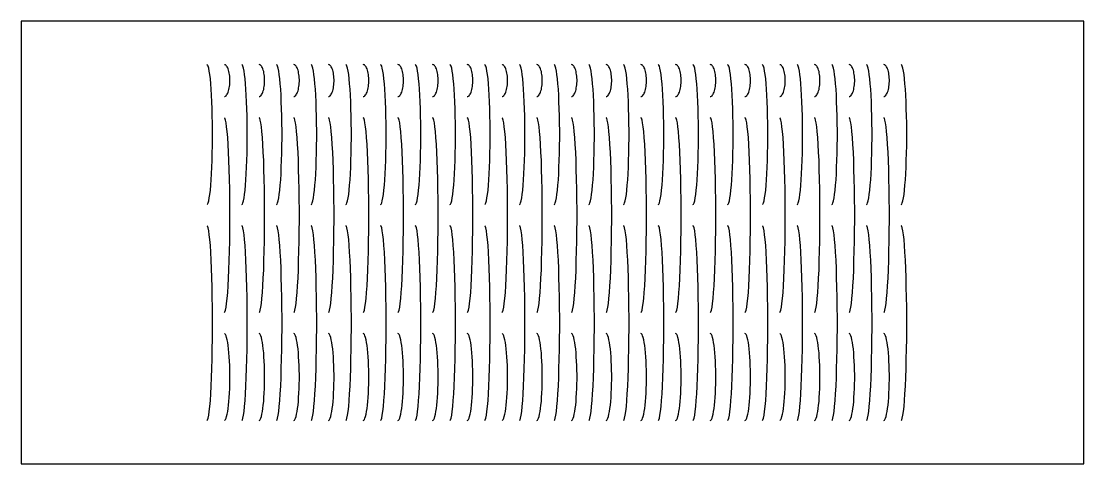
# Model space of a CAD drawing. Header units: millimetres. Extents: x 0 to 120, y 0 to 50.
import ezdxf

# ---------------------------------------------------------------- set-up
doc = ezdxf.new("R2010")
doc.units = ezdxf.units.MM
doc.layers.add('CUT', color=1, linetype='Continuous')

msp = doc.modelspace()

# ---------------------------------------------------------------- linework, layer by layer
at = {"layer": 'CUT'}
msp.add_lwpolyline([(120, 0), (120, 50), (0, 50), (0, 0), (120, 0)], close=True, dxfattribs=at)
for points in [[(20.98, 29.3), (21.05, 29.35), (21.11, 29.48), (21.18, 29.71), (21.24, 30.03), (21.3, 30.43), (21.36, 30.91), (21.41, 31.46), (21.46, 32.09), (21.5, 32.77), (21.53, 33.5), (21.56, 34.28), (21.58, 35.09), (21.6, 35.92), (21.61, 36.77), (21.61, 37.63), (21.6, 38.48), (21.58, 39.31), (21.56, 40.12), (21.53, 40.9), (21.5, 41.63), (21.46, 42.31), (21.41, 42.94), (21.36, 43.49), (21.3, 43.97), (21.24, 44.37), (21.18, 44.69), (21.11, 44.92), (21.05, 45.05), (20.98, 45.1)], [(22.94, 41.5), (23.01, 41.51), (23.07, 41.54), (23.14, 41.59), (23.2, 41.67), (23.26, 41.76), (23.32, 41.87), (23.37, 41.99), (23.42, 42.13), (23.46, 42.29), (23.49, 42.46), (23.52, 42.63), (23.54, 42.82), (23.56, 43.01), (23.57, 43.2), (23.57, 43.4), (23.56, 43.59), (23.54, 43.78), (23.52, 43.97), (23.49, 44.14), (23.46, 44.31), (23.42, 44.47), (23.37, 44.61), (23.32, 44.73), (23.26, 44.84), (23.2, 44.93), (23.14, 45.01), (23.07, 45.06), (23.01, 45.09), (22.94, 45.1)], [(24.9, 29.3), (24.97, 29.35), (25.03, 29.48), (25.1, 29.71), (25.16, 30.03), (25.22, 30.43), (25.28, 30.91), (25.33, 31.46), (25.38, 32.09), (25.42, 32.77), (25.45, 33.5), (25.48, 34.28), (25.5, 35.09), (25.52, 35.92), (25.53, 36.77), (25.53, 37.63), (25.52, 38.48), (25.5, 39.31), (25.48, 40.12), (25.45, 40.9), (25.42, 41.63), (25.38, 42.31), (25.33, 42.94), (25.28, 43.49), (25.22, 43.97), (25.16, 44.37), (25.1, 44.69), (25.03, 44.92), (24.97, 45.05), (24.9, 45.1)], [(26.86, 41.5), (26.93, 41.51), (26.99, 41.54), (27.06, 41.59), (27.12, 41.67), (27.18, 41.76), (27.24, 41.87), (27.29, 41.99), (27.34, 42.13), (27.38, 42.29), (27.41, 42.46), (27.44, 42.63), (27.46, 42.82), (27.48, 43.01), (27.49, 43.2), (27.49, 43.4), (27.48, 43.59), (27.46, 43.78), (27.44, 43.97), (27.41, 44.14), (27.38, 44.31), (27.34, 44.47), (27.29, 44.61), (27.24, 44.73), (27.18, 44.84), (27.12, 44.93), (27.06, 45.01), (26.99, 45.06), (26.93, 45.09), (26.86, 45.1)], [(28.82, 29.3), (28.89, 29.35), (28.95, 29.48), (29.02, 29.71), (29.08, 30.03), (29.14, 30.43), (29.2, 30.91), (29.25, 31.46), (29.3, 32.09), (29.34, 32.77), (29.37, 33.5), (29.4, 34.28), (29.42, 35.09), (29.44, 35.92), (29.45, 36.77), (29.45, 37.63), (29.44, 38.48), (29.42, 39.31), (29.4, 40.12), (29.37, 40.9), (29.34, 41.63), (29.3, 42.31), (29.25, 42.94), (29.2, 43.49), (29.14, 43.97), (29.08, 44.37), (29.02, 44.69), (28.95, 44.92), (28.89, 45.05), (28.82, 45.1)], [(30.78, 41.5), (30.85, 41.51), (30.91, 41.54), (30.98, 41.59), (31.04, 41.67), (31.1, 41.76), (31.16, 41.87), (31.21, 41.99), (31.26, 42.13), (31.3, 42.29), (31.33, 42.46), (31.36, 42.63), (31.38, 42.82), (31.4, 43.01), (31.41, 43.2), (31.41, 43.4), (31.4, 43.59), (31.38, 43.78), (31.36, 43.97), (31.33, 44.14), (31.3, 44.31), (31.26, 44.47), (31.21, 44.61), (31.16, 44.73), (31.1, 44.84), (31.04, 44.93), (30.98, 45.01), (30.91, 45.06), (30.85, 45.09), (30.78, 45.1)], [(32.74, 29.3), (32.81, 29.35), (32.87, 29.48), (32.94, 29.71), (33, 30.03), (33.06, 30.43), (33.12, 30.91), (33.17, 31.46), (33.22, 32.09), (33.26, 32.77), (33.29, 33.5), (33.32, 34.28), (33.34, 35.09), (33.36, 35.92), (33.37, 36.77), (33.37, 37.63), (33.36, 38.48), (33.34, 39.31), (33.32, 40.12), (33.29, 40.9), (33.26, 41.63), (33.22, 42.31), (33.17, 42.94), (33.12, 43.49), (33.06, 43.97), (33, 44.37), (32.94, 44.69), (32.87, 44.92), (32.81, 45.05), (32.74, 45.1)], [(34.7, 41.5), (34.77, 41.51), (34.83, 41.54), (34.9, 41.59), (34.96, 41.67), (35.02, 41.76), (35.08, 41.87), (35.13, 41.99), (35.18, 42.13), (35.22, 42.29), (35.25, 42.46), (35.28, 42.63), (35.3, 42.82), (35.32, 43.01), (35.33, 43.2), (35.33, 43.4), (35.32, 43.59), (35.3, 43.78), (35.28, 43.97), (35.25, 44.14), (35.22, 44.31), (35.18, 44.47), (35.13, 44.61), (35.08, 44.73), (35.02, 44.84), (34.96, 44.93), (34.9, 45.01), (34.83, 45.06), (34.77, 45.09), (34.7, 45.1)], [(36.66, 29.3), (36.73, 29.35), (36.79, 29.48), (36.86, 29.71), (36.92, 30.03), (36.98, 30.43), (37.04, 30.91), (37.09, 31.46), (37.14, 32.09), (37.18, 32.77), (37.21, 33.5), (37.24, 34.28), (37.26, 35.09), (37.28, 35.92), (37.29, 36.77), (37.29, 37.63), (37.28, 38.48), (37.26, 39.31), (37.24, 40.12), (37.21, 40.9), (37.18, 41.63), (37.14, 42.31), (37.09, 42.94), (37.04, 43.49), (36.98, 43.97), (36.92, 44.37), (36.86, 44.69), (36.79, 44.92), (36.73, 45.05), (36.66, 45.1)], [(38.62, 41.5), (38.69, 41.51), (38.75, 41.54), (38.82, 41.59), (38.88, 41.67), (38.94, 41.76), (39, 41.87), (39.05, 41.99), (39.1, 42.13), (39.14, 42.29), (39.17, 42.46), (39.2, 42.63), (39.22, 42.82), (39.24, 43.01), (39.25, 43.2), (39.25, 43.4), (39.24, 43.59), (39.22, 43.78), (39.2, 43.97), (39.17, 44.14), (39.14, 44.31), (39.1, 44.47), (39.05, 44.61), (39, 44.73), (38.94, 44.84), (38.88, 44.93), (38.82, 45.01), (38.75, 45.06), (38.69, 45.09), (38.62, 45.1)], [(40.58, 29.3), (40.65, 29.35), (40.71, 29.48), (40.78, 29.71), (40.84, 30.03), (40.9, 30.43), (40.96, 30.91), (41.01, 31.46), (41.06, 32.09), (41.1, 32.77), (41.13, 33.5), (41.16, 34.28), (41.18, 35.09), (41.2, 35.92), (41.21, 36.77), (41.21, 37.63), (41.2, 38.48), (41.18, 39.31), (41.16, 40.12), (41.13, 40.9), (41.1, 41.63), (41.06, 42.31), (41.01, 42.94), (40.96, 43.49), (40.9, 43.97), (40.84, 44.37), (40.78, 44.69), (40.71, 44.92), (40.65, 45.05), (40.58, 45.1)], [(42.54, 41.5), (42.61, 41.51), (42.67, 41.54), (42.74, 41.59), (42.8, 41.67), (42.86, 41.76), (42.92, 41.87), (42.97, 41.99), (43.02, 42.13), (43.06, 42.29), (43.09, 42.46), (43.12, 42.63), (43.14, 42.82), (43.16, 43.01), (43.17, 43.2), (43.17, 43.4), (43.16, 43.59), (43.14, 43.78), (43.12, 43.97), (43.09, 44.14), (43.06, 44.31), (43.02, 44.47), (42.97, 44.61), (42.92, 44.73), (42.86, 44.84), (42.8, 44.93), (42.74, 45.01), (42.67, 45.06), (42.61, 45.09), (42.54, 45.1)], [(44.5, 29.3), (44.57, 29.35), (44.63, 29.48), (44.7, 29.71), (44.76, 30.03), (44.82, 30.43), (44.88, 30.91), (44.93, 31.46), (44.98, 32.09), (45.02, 32.77), (45.05, 33.5), (45.08, 34.28), (45.1, 35.09), (45.12, 35.92), (45.13, 36.77), (45.13, 37.63), (45.12, 38.48), (45.1, 39.31), (45.08, 40.12), (45.05, 40.9), (45.02, 41.63), (44.98, 42.31), (44.93, 42.94), (44.88, 43.49), (44.82, 43.97), (44.76, 44.37), (44.7, 44.69), (44.63, 44.92), (44.57, 45.05), (44.5, 45.1)], [(46.46, 41.5), (46.53, 41.51), (46.59, 41.54), (46.66, 41.59), (46.72, 41.67), (46.78, 41.76), (46.84, 41.87), (46.89, 41.99), (46.94, 42.13), (46.98, 42.29), (47.01, 42.46), (47.04, 42.63), (47.06, 42.82), (47.08, 43.01), (47.09, 43.2), (47.09, 43.4), (47.08, 43.59), (47.06, 43.78), (47.04, 43.97), (47.01, 44.14), (46.98, 44.31), (46.94, 44.47), (46.89, 44.61), (46.84, 44.73), (46.78, 44.84), (46.72, 44.93), (46.66, 45.01), (46.59, 45.06), (46.53, 45.09), (46.46, 45.1)], [(48.42, 29.3), (48.49, 29.35), (48.55, 29.48), (48.62, 29.71), (48.68, 30.03), (48.74, 30.43), (48.8, 30.91), (48.85, 31.46), (48.9, 32.09), (48.94, 32.77), (48.97, 33.5), (49, 34.28), (49.02, 35.09), (49.04, 35.92), (49.05, 36.77), (49.05, 37.63), (49.04, 38.48), (49.02, 39.31), (49, 40.12), (48.97, 40.9), (48.94, 41.63), (48.9, 42.31), (48.85, 42.94), (48.8, 43.49), (48.74, 43.97), (48.68, 44.37), (48.62, 44.69), (48.55, 44.92), (48.49, 45.05), (48.42, 45.1)], [(50.38, 41.5), (50.45, 41.51), (50.51, 41.54), (50.58, 41.59), (50.64, 41.67), (50.7, 41.76), (50.76, 41.87), (50.81, 41.99), (50.86, 42.13), (50.9, 42.29), (50.93, 42.46), (50.96, 42.63), (50.98, 42.82), (51, 43.01), (51.01, 43.2), (51.01, 43.4), (51, 43.59), (50.98, 43.78), (50.96, 43.97), (50.93, 44.14), (50.9, 44.31), (50.86, 44.47), (50.81, 44.61), (50.76, 44.73), (50.7, 44.84), (50.64, 44.93), (50.58, 45.01), (50.51, 45.06), (50.45, 45.09), (50.38, 45.1)], [(52.34, 29.3), (52.41, 29.35), (52.47, 29.48), (52.54, 29.71), (52.6, 30.03), (52.66, 30.43), (52.72, 30.91), (52.77, 31.46), (52.82, 32.09), (52.86, 32.77), (52.89, 33.5), (52.92, 34.28), (52.94, 35.09), (52.96, 35.92), (52.97, 36.77), (52.97, 37.63), (52.96, 38.48), (52.94, 39.31), (52.92, 40.12), (52.89, 40.9), (52.86, 41.63), (52.82, 42.31), (52.77, 42.94), (52.72, 43.49), (52.66, 43.97), (52.6, 44.37), (52.54, 44.69), (52.47, 44.92), (52.41, 45.05), (52.34, 45.1)], [(54.3, 41.5), (54.37, 41.51), (54.43, 41.54), (54.5, 41.59), (54.56, 41.67), (54.62, 41.76), (54.68, 41.87), (54.73, 41.99), (54.78, 42.13), (54.82, 42.29), (54.85, 42.46), (54.88, 42.63), (54.9, 42.82), (54.92, 43.01), (54.93, 43.2), (54.93, 43.4), (54.92, 43.59), (54.9, 43.78), (54.88, 43.97), (54.85, 44.14), (54.82, 44.31), (54.78, 44.47), (54.73, 44.61), (54.68, 44.73), (54.62, 44.84), (54.56, 44.93), (54.5, 45.01), (54.43, 45.06), (54.37, 45.09), (54.3, 45.1)], [(56.26, 29.3), (56.33, 29.35), (56.39, 29.48), (56.46, 29.71), (56.52, 30.03), (56.58, 30.43), (56.64, 30.91), (56.69, 31.46), (56.74, 32.09), (56.78, 32.77), (56.81, 33.5), (56.84, 34.28), (56.86, 35.09), (56.88, 35.92), (56.89, 36.77), (56.89, 37.63), (56.88, 38.48), (56.86, 39.31), (56.84, 40.12), (56.81, 40.9), (56.78, 41.63), (56.74, 42.31), (56.69, 42.94), (56.64, 43.49), (56.58, 43.97), (56.52, 44.37), (56.46, 44.69), (56.39, 44.92), (56.33, 45.05), (56.26, 45.1)], [(58.22, 41.5), (58.29, 41.51), (58.35, 41.54), (58.42, 41.59), (58.48, 41.67), (58.54, 41.76), (58.6, 41.87), (58.65, 41.99), (58.7, 42.13), (58.74, 42.29), (58.77, 42.46), (58.8, 42.63), (58.82, 42.82), (58.84, 43.01), (58.85, 43.2), (58.85, 43.4), (58.84, 43.59), (58.82, 43.78), (58.8, 43.97), (58.77, 44.14), (58.74, 44.31), (58.7, 44.47), (58.65, 44.61), (58.6, 44.73), (58.54, 44.84), (58.48, 44.93), (58.42, 45.01), (58.35, 45.06), (58.29, 45.09), (58.22, 45.1)], [(60.18, 29.3), (60.25, 29.35), (60.31, 29.48), (60.38, 29.71), (60.44, 30.03), (60.5, 30.43), (60.56, 30.91), (60.61, 31.46), (60.66, 32.09), (60.7, 32.77), (60.73, 33.5), (60.76, 34.28), (60.78, 35.09), (60.8, 35.92), (60.81, 36.77), (60.81, 37.63), (60.8, 38.48), (60.78, 39.31), (60.76, 40.12), (60.73, 40.9), (60.7, 41.63), (60.66, 42.31), (60.61, 42.94), (60.56, 43.49), (60.5, 43.97), (60.44, 44.37), (60.38, 44.69), (60.31, 44.92), (60.25, 45.05), (60.18, 45.1)], [(62.14, 41.5), (62.21, 41.51), (62.27, 41.54), (62.34, 41.59), (62.4, 41.67), (62.46, 41.76), (62.52, 41.87), (62.57, 41.99), (62.62, 42.13), (62.66, 42.29), (62.69, 42.46), (62.72, 42.63), (62.74, 42.82), (62.76, 43.01), (62.77, 43.2), (62.77, 43.4), (62.76, 43.59), (62.74, 43.78), (62.72, 43.97), (62.69, 44.14), (62.66, 44.31), (62.62, 44.47), (62.57, 44.61), (62.52, 44.73), (62.46, 44.84), (62.4, 44.93), (62.34, 45.01), (62.27, 45.06), (62.21, 45.09), (62.14, 45.1)], [(64.1, 29.3), (64.17, 29.35), (64.23, 29.48), (64.3, 29.71), (64.36, 30.03), (64.42, 30.43), (64.48, 30.91), (64.53, 31.46), (64.58, 32.09), (64.62, 32.77), (64.65, 33.5), (64.68, 34.28), (64.7, 35.09), (64.72, 35.92), (64.73, 36.77), (64.73, 37.63), (64.72, 38.48), (64.7, 39.31), (64.68, 40.12), (64.65, 40.9), (64.62, 41.63), (64.58, 42.31), (64.53, 42.94), (64.48, 43.49), (64.42, 43.97), (64.36, 44.37), (64.3, 44.69), (64.23, 44.92), (64.17, 45.05), (64.1, 45.1)], [(66.06, 41.5), (66.13, 41.51), (66.19, 41.54), (66.26, 41.59), (66.32, 41.67), (66.38, 41.76), (66.44, 41.87), (66.49, 41.99), (66.54, 42.13), (66.58, 42.29), (66.61, 42.46), (66.64, 42.63), (66.66, 42.82), (66.68, 43.01), (66.69, 43.2), (66.69, 43.4), (66.68, 43.59), (66.66, 43.78), (66.64, 43.97), (66.61, 44.14), (66.58, 44.31), (66.54, 44.47), (66.49, 44.61), (66.44, 44.73), (66.38, 44.84), (66.32, 44.93), (66.26, 45.01), (66.19, 45.06), (66.13, 45.09), (66.06, 45.1)], [(68.02, 29.3), (68.09, 29.35), (68.15, 29.48), (68.22, 29.71), (68.28, 30.03), (68.34, 30.43), (68.4, 30.91), (68.45, 31.46), (68.5, 32.09), (68.54, 32.77), (68.57, 33.5), (68.6, 34.28), (68.62, 35.09), (68.64, 35.92), (68.65, 36.77), (68.65, 37.63), (68.64, 38.48), (68.62, 39.31), (68.6, 40.12), (68.57, 40.9), (68.54, 41.63), (68.5, 42.31), (68.45, 42.94), (68.4, 43.49), (68.34, 43.97), (68.28, 44.37), (68.22, 44.69), (68.15, 44.92), (68.09, 45.05), (68.02, 45.1)], [(69.98, 41.5), (70.05, 41.51), (70.11, 41.54), (70.18, 41.59), (70.24, 41.67), (70.3, 41.76), (70.36, 41.87), (70.41, 41.99), (70.46, 42.13), (70.5, 42.29), (70.53, 42.46), (70.56, 42.63), (70.58, 42.82), (70.6, 43.01), (70.61, 43.2), (70.61, 43.4), (70.6, 43.59), (70.58, 43.78), (70.56, 43.97), (70.53, 44.14), (70.5, 44.31), (70.46, 44.47), (70.41, 44.61), (70.36, 44.73), (70.3, 44.84), (70.24, 44.93), (70.18, 45.01), (70.11, 45.06), (70.05, 45.09), (69.98, 45.1)], [(71.94, 29.3), (72.01, 29.35), (72.07, 29.48), (72.14, 29.71), (72.2, 30.03), (72.26, 30.43), (72.32, 30.91), (72.37, 31.46), (72.42, 32.09), (72.46, 32.77), (72.49, 33.5), (72.52, 34.28), (72.54, 35.09), (72.56, 35.92), (72.57, 36.77), (72.57, 37.63), (72.56, 38.48), (72.54, 39.31), (72.52, 40.12), (72.49, 40.9), (72.46, 41.63), (72.42, 42.31), (72.37, 42.94), (72.32, 43.49), (72.26, 43.97), (72.2, 44.37), (72.14, 44.69), (72.07, 44.92), (72.01, 45.05), (71.94, 45.1)], [(73.9, 41.5), (73.97, 41.51), (74.03, 41.54), (74.1, 41.59), (74.16, 41.67), (74.22, 41.76), (74.28, 41.87), (74.33, 41.99), (74.38, 42.13), (74.42, 42.29), (74.45, 42.46), (74.48, 42.63), (74.5, 42.82), (74.52, 43.01), (74.53, 43.2), (74.53, 43.4), (74.52, 43.59), (74.5, 43.78), (74.48, 43.97), (74.45, 44.14), (74.42, 44.31), (74.38, 44.47), (74.33, 44.61), (74.28, 44.73), (74.22, 44.84), (74.16, 44.93), (74.1, 45.01), (74.03, 45.06), (73.97, 45.09), (73.9, 45.1)], [(75.86, 29.3), (75.93, 29.35), (75.99, 29.48), (76.06, 29.71), (76.12, 30.03), (76.18, 30.43), (76.24, 30.91), (76.29, 31.46), (76.34, 32.09), (76.38, 32.77), (76.41, 33.5), (76.44, 34.28), (76.46, 35.09), (76.48, 35.92), (76.49, 36.77), (76.49, 37.63), (76.48, 38.48), (76.46, 39.31), (76.44, 40.12), (76.41, 40.9), (76.38, 41.63), (76.34, 42.31), (76.29, 42.94), (76.24, 43.49), (76.18, 43.97), (76.12, 44.37), (76.06, 44.69), (75.99, 44.92), (75.93, 45.05), (75.86, 45.1)], [(77.82, 41.5), (77.89, 41.51), (77.95, 41.54), (78.02, 41.59), (78.08, 41.67), (78.14, 41.76), (78.2, 41.87), (78.25, 41.99), (78.3, 42.13), (78.34, 42.29), (78.37, 42.46), (78.4, 42.63), (78.42, 42.82), (78.44, 43.01), (78.45, 43.2), (78.45, 43.4), (78.44, 43.59), (78.42, 43.78), (78.4, 43.97), (78.37, 44.14), (78.34, 44.31), (78.3, 44.47), (78.25, 44.61), (78.2, 44.73), (78.14, 44.84), (78.08, 44.93), (78.02, 45.01), (77.95, 45.06), (77.89, 45.09), (77.82, 45.1)], [(79.78, 29.3), (79.85, 29.35), (79.91, 29.48), (79.98, 29.71), (80.04, 30.03), (80.1, 30.43), (80.16, 30.91), (80.21, 31.46), (80.26, 32.09), (80.3, 32.77), (80.33, 33.5), (80.36, 34.28), (80.38, 35.09), (80.4, 35.92), (80.41, 36.77), (80.41, 37.63), (80.4, 38.48), (80.38, 39.31), (80.36, 40.12), (80.33, 40.9), (80.3, 41.63), (80.26, 42.31), (80.21, 42.94), (80.16, 43.49), (80.1, 43.97), (80.04, 44.37), (79.98, 44.69), (79.91, 44.92), (79.85, 45.05), (79.78, 45.1)], [(81.74, 41.5), (81.81, 41.51), (81.87, 41.54), (81.94, 41.59), (82, 41.67), (82.06, 41.76), (82.12, 41.87), (82.17, 41.99), (82.22, 42.13), (82.26, 42.29), (82.29, 42.46), (82.32, 42.63), (82.34, 42.82), (82.36, 43.01), (82.37, 43.2), (82.37, 43.4), (82.36, 43.59), (82.34, 43.78), (82.32, 43.97), (82.29, 44.14), (82.26, 44.31), (82.22, 44.47), (82.17, 44.61), (82.12, 44.73), (82.06, 44.84), (82, 44.93), (81.94, 45.01), (81.87, 45.06), (81.81, 45.09), (81.74, 45.1)], [(83.7, 29.3), (83.77, 29.35), (83.83, 29.48), (83.9, 29.71), (83.96, 30.03), (84.02, 30.43), (84.08, 30.91), (84.13, 31.46), (84.18, 32.09), (84.22, 32.77), (84.25, 33.5), (84.28, 34.28), (84.3, 35.09), (84.32, 35.92), (84.33, 36.77), (84.33, 37.63), (84.32, 38.48), (84.3, 39.31), (84.28, 40.12), (84.25, 40.9), (84.22, 41.63), (84.18, 42.31), (84.13, 42.94), (84.08, 43.49), (84.02, 43.97), (83.96, 44.37), (83.9, 44.69), (83.83, 44.92), (83.77, 45.05), (83.7, 45.1)], [(85.66, 41.5), (85.73, 41.51), (85.79, 41.54), (85.86, 41.59), (85.92, 41.67), (85.98, 41.76), (86.04, 41.87), (86.09, 41.99), (86.14, 42.13), (86.18, 42.29), (86.21, 42.46), (86.24, 42.63), (86.26, 42.82), (86.28, 43.01), (86.29, 43.2), (86.29, 43.4), (86.28, 43.59), (86.26, 43.78), (86.24, 43.97), (86.21, 44.14), (86.18, 44.31), (86.14, 44.47), (86.09, 44.61), (86.04, 44.73), (85.98, 44.84), (85.92, 44.93), (85.86, 45.01), (85.79, 45.06), (85.73, 45.09), (85.66, 45.1)], [(87.62, 29.3), (87.69, 29.35), (87.75, 29.48), (87.82, 29.71), (87.88, 30.03), (87.94, 30.43), (88, 30.91), (88.05, 31.46), (88.1, 32.09), (88.14, 32.77), (88.17, 33.5), (88.2, 34.28), (88.22, 35.09), (88.24, 35.92), (88.25, 36.77), (88.25, 37.63), (88.24, 38.48), (88.22, 39.31), (88.2, 40.12), (88.17, 40.9), (88.14, 41.63), (88.1, 42.31), (88.05, 42.94), (88, 43.49), (87.94, 43.97), (87.88, 44.37), (87.82, 44.69), (87.75, 44.92), (87.69, 45.05), (87.62, 45.1)], [(89.58, 41.5), (89.65, 41.51), (89.71, 41.54), (89.78, 41.59), (89.84, 41.67), (89.9, 41.76), (89.96, 41.87), (90.01, 41.99), (90.06, 42.13), (90.1, 42.29), (90.13, 42.46), (90.16, 42.63), (90.18, 42.82), (90.2, 43.01), (90.21, 43.2), (90.21, 43.4), (90.2, 43.59), (90.18, 43.78), (90.16, 43.97), (90.13, 44.14), (90.1, 44.31), (90.06, 44.47), (90.01, 44.61), (89.96, 44.73), (89.9, 44.84), (89.84, 44.93), (89.78, 45.01), (89.71, 45.06), (89.65, 45.09), (89.58, 45.1)], [(91.54, 29.3), (91.61, 29.35), (91.67, 29.48), (91.74, 29.71), (91.8, 30.03), (91.86, 30.43), (91.92, 30.91), (91.97, 31.46), (92.02, 32.09), (92.06, 32.77), (92.09, 33.5), (92.12, 34.28), (92.14, 35.09), (92.16, 35.92), (92.17, 36.77), (92.17, 37.63), (92.16, 38.48), (92.14, 39.31), (92.12, 40.12), (92.09, 40.9), (92.06, 41.63), (92.02, 42.31), (91.97, 42.94), (91.92, 43.49), (91.86, 43.97), (91.8, 44.37), (91.74, 44.69), (91.67, 44.92), (91.61, 45.05), (91.54, 45.1)], [(93.5, 41.5), (93.57, 41.51), (93.63, 41.54), (93.7, 41.59), (93.76, 41.67), (93.82, 41.76), (93.88, 41.87), (93.93, 41.99), (93.98, 42.13), (94.02, 42.29), (94.05, 42.46), (94.08, 42.63), (94.1, 42.82), (94.12, 43.01), (94.13, 43.2), (94.13, 43.4), (94.12, 43.59), (94.1, 43.78), (94.08, 43.97), (94.05, 44.14), (94.02, 44.31), (93.98, 44.47), (93.93, 44.61), (93.88, 44.73), (93.82, 44.84), (93.76, 44.93), (93.7, 45.01), (93.63, 45.06), (93.57, 45.09), (93.5, 45.1)], [(95.46, 29.3), (95.53, 29.35), (95.59, 29.48), (95.66, 29.71), (95.72, 30.03), (95.78, 30.43), (95.84, 30.91), (95.89, 31.46), (95.94, 32.09), (95.98, 32.77), (96.01, 33.5), (96.04, 34.28), (96.06, 35.09), (96.08, 35.92), (96.09, 36.77), (96.09, 37.63), (96.08, 38.48), (96.06, 39.31), (96.04, 40.12), (96.01, 40.9), (95.98, 41.63), (95.94, 42.31), (95.89, 42.94), (95.84, 43.49), (95.78, 43.97), (95.72, 44.37), (95.66, 44.69), (95.59, 44.92), (95.53, 45.05), (95.46, 45.1)], [(97.42, 41.5), (97.49, 41.51), (97.55, 41.54), (97.62, 41.59), (97.68, 41.67), (97.74, 41.76), (97.8, 41.87), (97.85, 41.99), (97.9, 42.13), (97.94, 42.29), (97.97, 42.46), (98, 42.63), (98.02, 42.82), (98.04, 43.01), (98.05, 43.2), (98.05, 43.4), (98.04, 43.59), (98.02, 43.78), (98, 43.97), (97.97, 44.14), (97.94, 44.31), (97.9, 44.47), (97.85, 44.61), (97.8, 44.73), (97.74, 44.84), (97.68, 44.93), (97.62, 45.01), (97.55, 45.06), (97.49, 45.09), (97.42, 45.1)], [(99.38, 29.3), (99.45, 29.35), (99.51, 29.48), (99.58, 29.71), (99.64, 30.03), (99.7, 30.43), (99.76, 30.91), (99.81, 31.46), (99.86, 32.09), (99.9, 32.77), (99.93, 33.5), (99.96, 34.28), (99.98, 35.09), (100, 35.92), (100.01, 36.77), (100.01, 37.63), (100, 38.48), (99.98, 39.31), (99.96, 40.12), (99.93, 40.9), (99.9, 41.63), (99.86, 42.31), (99.81, 42.94), (99.76, 43.49), (99.7, 43.97), (99.64, 44.37), (99.58, 44.69), (99.51, 44.92), (99.45, 45.05), (99.38, 45.1)], [(22.94, 17.1), (23.01, 17.16), (23.07, 17.36), (23.14, 17.68), (23.2, 18.12), (23.26, 18.67), (23.32, 19.34), (23.37, 20.11), (23.42, 20.98), (23.46, 21.93), (23.49, 22.95), (23.52, 24.03), (23.54, 25.16), (23.56, 26.32), (23.57, 27.5), (23.57, 28.7), (23.56, 29.88), (23.54, 31.04), (23.52, 32.17), (23.49, 33.25), (23.46, 34.27), (23.42, 35.22), (23.37, 36.09), (23.32, 36.86), (23.26, 37.53), (23.2, 38.08), (23.14, 38.52), (23.07, 38.84), (23.01, 39.04), (22.94, 39.1)], [(26.86, 17.1), (26.93, 17.16), (26.99, 17.36), (27.06, 17.68), (27.12, 18.12), (27.18, 18.67), (27.24, 19.34), (27.29, 20.11), (27.34, 20.98), (27.38, 21.93), (27.41, 22.95), (27.44, 24.03), (27.46, 25.16), (27.48, 26.32), (27.49, 27.5), (27.49, 28.7), (27.48, 29.88), (27.46, 31.04), (27.44, 32.17), (27.41, 33.25), (27.38, 34.27), (27.34, 35.22), (27.29, 36.09), (27.24, 36.86), (27.18, 37.53), (27.12, 38.08), (27.06, 38.52), (26.99, 38.84), (26.93, 39.04), (26.86, 39.1)], [(30.78, 17.1), (30.85, 17.16), (30.91, 17.36), (30.98, 17.68), (31.04, 18.12), (31.1, 18.67), (31.16, 19.34), (31.21, 20.11), (31.26, 20.98), (31.3, 21.93), (31.33, 22.95), (31.36, 24.03), (31.38, 25.16), (31.4, 26.32), (31.41, 27.5), (31.41, 28.7), (31.4, 29.88), (31.38, 31.04), (31.36, 32.17), (31.33, 33.25), (31.3, 34.27), (31.26, 35.22), (31.21, 36.09), (31.16, 36.86), (31.1, 37.53), (31.04, 38.08), (30.98, 38.52), (30.91, 38.84), (30.85, 39.04), (30.78, 39.1)], [(34.7, 17.1), (34.77, 17.16), (34.83, 17.36), (34.9, 17.68), (34.96, 18.12), (35.02, 18.67), (35.08, 19.34), (35.13, 20.11), (35.18, 20.98), (35.22, 21.93), (35.25, 22.95), (35.28, 24.03), (35.3, 25.16), (35.32, 26.32), (35.33, 27.5), (35.33, 28.7), (35.32, 29.88), (35.3, 31.04), (35.28, 32.17), (35.25, 33.25), (35.22, 34.27), (35.18, 35.22), (35.13, 36.09), (35.08, 36.86), (35.02, 37.53), (34.96, 38.08), (34.9, 38.52), (34.83, 38.84), (34.77, 39.04), (34.7, 39.1)], [(38.62, 17.1), (38.69, 17.16), (38.75, 17.36), (38.82, 17.68), (38.88, 18.12), (38.94, 18.67), (39, 19.34), (39.05, 20.11), (39.1, 20.98), (39.14, 21.93), (39.17, 22.95), (39.2, 24.03), (39.22, 25.16), (39.24, 26.32), (39.25, 27.5), (39.25, 28.7), (39.24, 29.88), (39.22, 31.04), (39.2, 32.17), (39.17, 33.25), (39.14, 34.27), (39.1, 35.22), (39.05, 36.09), (39, 36.86), (38.94, 37.53), (38.88, 38.08), (38.82, 38.52), (38.75, 38.84), (38.69, 39.04), (38.62, 39.1)], [(42.54, 17.1), (42.61, 17.16), (42.67, 17.36), (42.74, 17.68), (42.8, 18.12), (42.86, 18.67), (42.92, 19.34), (42.97, 20.11), (43.02, 20.98), (43.06, 21.93), (43.09, 22.95), (43.12, 24.03), (43.14, 25.16), (43.16, 26.32), (43.17, 27.5), (43.17, 28.7), (43.16, 29.88), (43.14, 31.04), (43.12, 32.17), (43.09, 33.25), (43.06, 34.27), (43.02, 35.22), (42.97, 36.09), (42.92, 36.86), (42.86, 37.53), (42.8, 38.08), (42.74, 38.52), (42.67, 38.84), (42.61, 39.04), (42.54, 39.1)], [(46.46, 17.1), (46.53, 17.16), (46.59, 17.36), (46.66, 17.68), (46.72, 18.12), (46.78, 18.67), (46.84, 19.34), (46.89, 20.11), (46.94, 20.98), (46.98, 21.93), (47.01, 22.95), (47.04, 24.03), (47.06, 25.16), (47.08, 26.32), (47.09, 27.5), (47.09, 28.7), (47.08, 29.88), (47.06, 31.04), (47.04, 32.17), (47.01, 33.25), (46.98, 34.27), (46.94, 35.22), (46.89, 36.09), (46.84, 36.86), (46.78, 37.53), (46.72, 38.08), (46.66, 38.52), (46.59, 38.84), (46.53, 39.04), (46.46, 39.1)], [(50.38, 17.1), (50.45, 17.16), (50.51, 17.36), (50.58, 17.68), (50.64, 18.12), (50.7, 18.67), (50.76, 19.34), (50.81, 20.11), (50.86, 20.98), (50.9, 21.93), (50.93, 22.95), (50.96, 24.03), (50.98, 25.16), (51, 26.32), (51.01, 27.5), (51.01, 28.7), (51, 29.88), (50.98, 31.04), (50.96, 32.17), (50.93, 33.25), (50.9, 34.27), (50.86, 35.22), (50.81, 36.09), (50.76, 36.86), (50.7, 37.53), (50.64, 38.08), (50.58, 38.52), (50.51, 38.84), (50.45, 39.04), (50.38, 39.1)], [(54.3, 17.1), (54.37, 17.16), (54.43, 17.36), (54.5, 17.68), (54.56, 18.12), (54.62, 18.67), (54.68, 19.34), (54.73, 20.11), (54.78, 20.98), (54.82, 21.93), (54.85, 22.95), (54.88, 24.03), (54.9, 25.16), (54.92, 26.32), (54.93, 27.5), (54.93, 28.7), (54.92, 29.88), (54.9, 31.04), (54.88, 32.17), (54.85, 33.25), (54.82, 34.27), (54.78, 35.22), (54.73, 36.09), (54.68, 36.86), (54.62, 37.53), (54.56, 38.08), (54.5, 38.52), (54.43, 38.84), (54.37, 39.04), (54.3, 39.1)], [(58.22, 17.1), (58.29, 17.16), (58.35, 17.36), (58.42, 17.68), (58.48, 18.12), (58.54, 18.67), (58.6, 19.34), (58.65, 20.11), (58.7, 20.98), (58.74, 21.93), (58.77, 22.95), (58.8, 24.03), (58.82, 25.16), (58.84, 26.32), (58.85, 27.5), (58.85, 28.7), (58.84, 29.88), (58.82, 31.04), (58.8, 32.17), (58.77, 33.25), (58.74, 34.27), (58.7, 35.22), (58.65, 36.09), (58.6, 36.86), (58.54, 37.53), (58.48, 38.08), (58.42, 38.52), (58.35, 38.84), (58.29, 39.04), (58.22, 39.1)], [(62.14, 17.1), (62.21, 17.16), (62.27, 17.36), (62.34, 17.68), (62.4, 18.12), (62.46, 18.67), (62.52, 19.34), (62.57, 20.11), (62.62, 20.98), (62.66, 21.93), (62.69, 22.95), (62.72, 24.03), (62.74, 25.16), (62.76, 26.32), (62.77, 27.5), (62.77, 28.7), (62.76, 29.88), (62.74, 31.04), (62.72, 32.17), (62.69, 33.25), (62.66, 34.27), (62.62, 35.22), (62.57, 36.09), (62.52, 36.86), (62.46, 37.53), (62.4, 38.08), (62.34, 38.52), (62.27, 38.84), (62.21, 39.04), (62.14, 39.1)], [(66.06, 17.1), (66.13, 17.16), (66.19, 17.36), (66.26, 17.68), (66.32, 18.12), (66.38, 18.67), (66.44, 19.34), (66.49, 20.11), (66.54, 20.98), (66.58, 21.93), (66.61, 22.95), (66.64, 24.03), (66.66, 25.16), (66.68, 26.32), (66.69, 27.5), (66.69, 28.7), (66.68, 29.88), (66.66, 31.04), (66.64, 32.17), (66.61, 33.25), (66.58, 34.27), (66.54, 35.22), (66.49, 36.09), (66.44, 36.86), (66.38, 37.53), (66.32, 38.08), (66.26, 38.52), (66.19, 38.84), (66.13, 39.04), (66.06, 39.1)], [(69.98, 17.1), (70.05, 17.16), (70.11, 17.36), (70.18, 17.68), (70.24, 18.12), (70.3, 18.67), (70.36, 19.34), (70.41, 20.11), (70.46, 20.98), (70.5, 21.93), (70.53, 22.95), (70.56, 24.03), (70.58, 25.16), (70.6, 26.32), (70.61, 27.5), (70.61, 28.7), (70.6, 29.88), (70.58, 31.04), (70.56, 32.17), (70.53, 33.25), (70.5, 34.27), (70.46, 35.22), (70.41, 36.09), (70.36, 36.86), (70.3, 37.53), (70.24, 38.08), (70.18, 38.52), (70.11, 38.84), (70.05, 39.04), (69.98, 39.1)], [(73.9, 17.1), (73.97, 17.16), (74.03, 17.36), (74.1, 17.68), (74.16, 18.12), (74.22, 18.67), (74.28, 19.34), (74.33, 20.11), (74.38, 20.98), (74.42, 21.93), (74.45, 22.95), (74.48, 24.03), (74.5, 25.16), (74.52, 26.32), (74.53, 27.5), (74.53, 28.7), (74.52, 29.88), (74.5, 31.04), (74.48, 32.17), (74.45, 33.25), (74.42, 34.27), (74.38, 35.22), (74.33, 36.09), (74.28, 36.86), (74.22, 37.53), (74.16, 38.08), (74.1, 38.52), (74.03, 38.84), (73.97, 39.04), (73.9, 39.1)], [(77.82, 17.1), (77.89, 17.16), (77.95, 17.36), (78.02, 17.68), (78.08, 18.12), (78.14, 18.67), (78.2, 19.34), (78.25, 20.11), (78.3, 20.98), (78.34, 21.93), (78.37, 22.95), (78.4, 24.03), (78.42, 25.16), (78.44, 26.32), (78.45, 27.5), (78.45, 28.7), (78.44, 29.88), (78.42, 31.04), (78.4, 32.17), (78.37, 33.25), (78.34, 34.27), (78.3, 35.22), (78.25, 36.09), (78.2, 36.86), (78.14, 37.53), (78.08, 38.08), (78.02, 38.52), (77.95, 38.84), (77.89, 39.04), (77.82, 39.1)], [(81.74, 17.1), (81.81, 17.16), (81.87, 17.36), (81.94, 17.68), (82, 18.12), (82.06, 18.67), (82.12, 19.34), (82.17, 20.11), (82.22, 20.98), (82.26, 21.93), (82.29, 22.95), (82.32, 24.03), (82.34, 25.16), (82.36, 26.32), (82.37, 27.5), (82.37, 28.7), (82.36, 29.88), (82.34, 31.04), (82.32, 32.17), (82.29, 33.25), (82.26, 34.27), (82.22, 35.22), (82.17, 36.09), (82.12, 36.86), (82.06, 37.53), (82, 38.08), (81.94, 38.52), (81.87, 38.84), (81.81, 39.04), (81.74, 39.1)], [(85.66, 17.1), (85.73, 17.16), (85.79, 17.36), (85.86, 17.68), (85.92, 18.12), (85.98, 18.67), (86.04, 19.34), (86.09, 20.11), (86.14, 20.98), (86.18, 21.93), (86.21, 22.95), (86.24, 24.03), (86.26, 25.16), (86.28, 26.32), (86.29, 27.5), (86.29, 28.7), (86.28, 29.88), (86.26, 31.04), (86.24, 32.17), (86.21, 33.25), (86.18, 34.27), (86.14, 35.22), (86.09, 36.09), (86.04, 36.86), (85.98, 37.53), (85.92, 38.08), (85.86, 38.52), (85.79, 38.84), (85.73, 39.04), (85.66, 39.1)], [(89.58, 17.1), (89.65, 17.16), (89.71, 17.36), (89.78, 17.68), (89.84, 18.12), (89.9, 18.67), (89.96, 19.34), (90.01, 20.11), (90.06, 20.98), (90.1, 21.93), (90.13, 22.95), (90.16, 24.03), (90.18, 25.16), (90.2, 26.32), (90.21, 27.5), (90.21, 28.7), (90.2, 29.88), (90.18, 31.04), (90.16, 32.17), (90.13, 33.25), (90.1, 34.27), (90.06, 35.22), (90.01, 36.09), (89.96, 36.86), (89.9, 37.53), (89.84, 38.08), (89.78, 38.52), (89.71, 38.84), (89.65, 39.04), (89.58, 39.1)], [(93.5, 17.1), (93.57, 17.16), (93.63, 17.36), (93.7, 17.68), (93.76, 18.12), (93.82, 18.67), (93.88, 19.34), (93.93, 20.11), (93.98, 20.98), (94.02, 21.93), (94.05, 22.95), (94.08, 24.03), (94.1, 25.16), (94.12, 26.32), (94.13, 27.5), (94.13, 28.7), (94.12, 29.88), (94.1, 31.04), (94.08, 32.17), (94.05, 33.25), (94.02, 34.27), (93.98, 35.22), (93.93, 36.09), (93.88, 36.86), (93.82, 37.53), (93.76, 38.08), (93.7, 38.52), (93.63, 38.84), (93.57, 39.04), (93.5, 39.1)], [(97.42, 17.1), (97.49, 17.16), (97.55, 17.36), (97.62, 17.68), (97.68, 18.12), (97.74, 18.67), (97.8, 19.34), (97.85, 20.11), (97.9, 20.98), (97.94, 21.93), (97.97, 22.95), (98, 24.03), (98.02, 25.16), (98.04, 26.32), (98.05, 27.5), (98.05, 28.7), (98.04, 29.88), (98.02, 31.04), (98, 32.17), (97.97, 33.25), (97.94, 34.27), (97.9, 35.22), (97.85, 36.09), (97.8, 36.86), (97.74, 37.53), (97.68, 38.08), (97.62, 38.52), (97.55, 38.84), (97.49, 39.04), (97.42, 39.1)], [(20.98, 4.9), (21.05, 4.96), (21.11, 5.16), (21.18, 5.48), (21.24, 5.92), (21.3, 6.47), (21.36, 7.14), (21.41, 7.91), (21.46, 8.78), (21.5, 9.73), (21.53, 10.75), (21.56, 11.83), (21.58, 12.96), (21.6, 14.12), (21.61, 15.3), (21.61, 16.5), (21.6, 17.68), (21.58, 18.84), (21.56, 19.97), (21.53, 21.05), (21.5, 22.07), (21.46, 23.02), (21.41, 23.89), (21.36, 24.66), (21.3, 25.33), (21.24, 25.88), (21.18, 26.32), (21.11, 26.64), (21.05, 26.84), (20.98, 26.9)], [(24.9, 4.9), (24.97, 4.96), (25.03, 5.16), (25.1, 5.48), (25.16, 5.92), (25.22, 6.47), (25.28, 7.14), (25.33, 7.91), (25.38, 8.78), (25.42, 9.73), (25.45, 10.75), (25.48, 11.83), (25.5, 12.96), (25.52, 14.12), (25.53, 15.3), (25.53, 16.5), (25.52, 17.68), (25.5, 18.84), (25.48, 19.97), (25.45, 21.05), (25.42, 22.07), (25.38, 23.02), (25.33, 23.89), (25.28, 24.66), (25.22, 25.33), (25.16, 25.88), (25.1, 26.32), (25.03, 26.64), (24.97, 26.84), (24.9, 26.9)], [(28.82, 4.9), (28.89, 4.96), (28.95, 5.16), (29.02, 5.48), (29.08, 5.92), (29.14, 6.47), (29.2, 7.14), (29.25, 7.91), (29.3, 8.78), (29.34, 9.73), (29.37, 10.75), (29.4, 11.83), (29.42, 12.96), (29.44, 14.12), (29.45, 15.3), (29.45, 16.5), (29.44, 17.68), (29.42, 18.84), (29.4, 19.97), (29.37, 21.05), (29.34, 22.07), (29.3, 23.02), (29.25, 23.89), (29.2, 24.66), (29.14, 25.33), (29.08, 25.88), (29.02, 26.32), (28.95, 26.64), (28.89, 26.84), (28.82, 26.9)], [(32.74, 4.9), (32.81, 4.96), (32.87, 5.16), (32.94, 5.48), (33, 5.92), (33.06, 6.47), (33.12, 7.14), (33.17, 7.91), (33.22, 8.78), (33.26, 9.73), (33.29, 10.75), (33.32, 11.83), (33.34, 12.96), (33.36, 14.12), (33.37, 15.3), (33.37, 16.5), (33.36, 17.68), (33.34, 18.84), (33.32, 19.97), (33.29, 21.05), (33.26, 22.07), (33.22, 23.02), (33.17, 23.89), (33.12, 24.66), (33.06, 25.33), (33, 25.88), (32.94, 26.32), (32.87, 26.64), (32.81, 26.84), (32.74, 26.9)], [(36.66, 4.9), (36.73, 4.96), (36.79, 5.16), (36.86, 5.48), (36.92, 5.92), (36.98, 6.47), (37.04, 7.14), (37.09, 7.91), (37.14, 8.78), (37.18, 9.73), (37.21, 10.75), (37.24, 11.83), (37.26, 12.96), (37.28, 14.12), (37.29, 15.3), (37.29, 16.5), (37.28, 17.68), (37.26, 18.84), (37.24, 19.97), (37.21, 21.05), (37.18, 22.07), (37.14, 23.02), (37.09, 23.89), (37.04, 24.66), (36.98, 25.33), (36.92, 25.88), (36.86, 26.32), (36.79, 26.64), (36.73, 26.84), (36.66, 26.9)], [(40.58, 4.9), (40.65, 4.96), (40.71, 5.16), (40.78, 5.48), (40.84, 5.92), (40.9, 6.47), (40.96, 7.14), (41.01, 7.91), (41.06, 8.78), (41.1, 9.73), (41.13, 10.75), (41.16, 11.83), (41.18, 12.96), (41.2, 14.12), (41.21, 15.3), (41.21, 16.5), (41.2, 17.68), (41.18, 18.84), (41.16, 19.97), (41.13, 21.05), (41.1, 22.07), (41.06, 23.02), (41.01, 23.89), (40.96, 24.66), (40.9, 25.33), (40.84, 25.88), (40.78, 26.32), (40.71, 26.64), (40.65, 26.84), (40.58, 26.9)], [(44.5, 4.9), (44.57, 4.96), (44.63, 5.16), (44.7, 5.48), (44.76, 5.92), (44.82, 6.47), (44.88, 7.14), (44.93, 7.91), (44.98, 8.78), (45.02, 9.73), (45.05, 10.75), (45.08, 11.83), (45.1, 12.96), (45.12, 14.12), (45.13, 15.3), (45.13, 16.5), (45.12, 17.68), (45.1, 18.84), (45.08, 19.97), (45.05, 21.05), (45.02, 22.07), (44.98, 23.02), (44.93, 23.89), (44.88, 24.66), (44.82, 25.33), (44.76, 25.88), (44.7, 26.32), (44.63, 26.64), (44.57, 26.84), (44.5, 26.9)], [(48.42, 4.9), (48.49, 4.96), (48.55, 5.16), (48.62, 5.48), (48.68, 5.92), (48.74, 6.47), (48.8, 7.14), (48.85, 7.91), (48.9, 8.78), (48.94, 9.73), (48.97, 10.75), (49, 11.83), (49.02, 12.96), (49.04, 14.12), (49.05, 15.3), (49.05, 16.5), (49.04, 17.68), (49.02, 18.84), (49, 19.97), (48.97, 21.05), (48.94, 22.07), (48.9, 23.02), (48.85, 23.89), (48.8, 24.66), (48.74, 25.33), (48.68, 25.88), (48.62, 26.32), (48.55, 26.64), (48.49, 26.84), (48.42, 26.9)], [(52.34, 4.9), (52.41, 4.96), (52.47, 5.16), (52.54, 5.48), (52.6, 5.92), (52.66, 6.47), (52.72, 7.14), (52.77, 7.91), (52.82, 8.78), (52.86, 9.73), (52.89, 10.75), (52.92, 11.83), (52.94, 12.96), (52.96, 14.12), (52.97, 15.3), (52.97, 16.5), (52.96, 17.68), (52.94, 18.84), (52.92, 19.97), (52.89, 21.05), (52.86, 22.07), (52.82, 23.02), (52.77, 23.89), (52.72, 24.66), (52.66, 25.33), (52.6, 25.88), (52.54, 26.32), (52.47, 26.64), (52.41, 26.84), (52.34, 26.9)], [(56.26, 4.9), (56.33, 4.96), (56.39, 5.16), (56.46, 5.48), (56.52, 5.92), (56.58, 6.47), (56.64, 7.14), (56.69, 7.91), (56.74, 8.78), (56.78, 9.73), (56.81, 10.75), (56.84, 11.83), (56.86, 12.96), (56.88, 14.12), (56.89, 15.3), (56.89, 16.5), (56.88, 17.68), (56.86, 18.84), (56.84, 19.97), (56.81, 21.05), (56.78, 22.07), (56.74, 23.02), (56.69, 23.89), (56.64, 24.66), (56.58, 25.33), (56.52, 25.88), (56.46, 26.32), (56.39, 26.64), (56.33, 26.84), (56.26, 26.9)], [(60.18, 4.9), (60.25, 4.96), (60.31, 5.16), (60.38, 5.48), (60.44, 5.92), (60.5, 6.47), (60.56, 7.14), (60.61, 7.91), (60.66, 8.78), (60.7, 9.73), (60.73, 10.75), (60.76, 11.83), (60.78, 12.96), (60.8, 14.12), (60.81, 15.3), (60.81, 16.5), (60.8, 17.68), (60.78, 18.84), (60.76, 19.97), (60.73, 21.05), (60.7, 22.07), (60.66, 23.02), (60.61, 23.89), (60.56, 24.66), (60.5, 25.33), (60.44, 25.88), (60.38, 26.32), (60.31, 26.64), (60.25, 26.84), (60.18, 26.9)], [(64.1, 4.9), (64.17, 4.96), (64.23, 5.16), (64.3, 5.48), (64.36, 5.92), (64.42, 6.47), (64.48, 7.14), (64.53, 7.91), (64.58, 8.78), (64.62, 9.73), (64.65, 10.75), (64.68, 11.83), (64.7, 12.96), (64.72, 14.12), (64.73, 15.3), (64.73, 16.5), (64.72, 17.68), (64.7, 18.84), (64.68, 19.97), (64.65, 21.05), (64.62, 22.07), (64.58, 23.02), (64.53, 23.89), (64.48, 24.66), (64.42, 25.33), (64.36, 25.88), (64.3, 26.32), (64.23, 26.64), (64.17, 26.84), (64.1, 26.9)], [(68.02, 4.9), (68.09, 4.96), (68.15, 5.16), (68.22, 5.48), (68.28, 5.92), (68.34, 6.47), (68.4, 7.14), (68.45, 7.91), (68.5, 8.78), (68.54, 9.73), (68.57, 10.75), (68.6, 11.83), (68.62, 12.96), (68.64, 14.12), (68.65, 15.3), (68.65, 16.5), (68.64, 17.68), (68.62, 18.84), (68.6, 19.97), (68.57, 21.05), (68.54, 22.07), (68.5, 23.02), (68.45, 23.89), (68.4, 24.66), (68.34, 25.33), (68.28, 25.88), (68.22, 26.32), (68.15, 26.64), (68.09, 26.84), (68.02, 26.9)], [(71.94, 4.9), (72.01, 4.96), (72.07, 5.16), (72.14, 5.48), (72.2, 5.92), (72.26, 6.47), (72.32, 7.14), (72.37, 7.91), (72.42, 8.78), (72.46, 9.73), (72.49, 10.75), (72.52, 11.83), (72.54, 12.96), (72.56, 14.12), (72.57, 15.3), (72.57, 16.5), (72.56, 17.68), (72.54, 18.84), (72.52, 19.97), (72.49, 21.05), (72.46, 22.07), (72.42, 23.02), (72.37, 23.89), (72.32, 24.66), (72.26, 25.33), (72.2, 25.88), (72.14, 26.32), (72.07, 26.64), (72.01, 26.84), (71.94, 26.9)], [(75.86, 4.9), (75.93, 4.96), (75.99, 5.16), (76.06, 5.48), (76.12, 5.92), (76.18, 6.47), (76.24, 7.14), (76.29, 7.91), (76.34, 8.78), (76.38, 9.73), (76.41, 10.75), (76.44, 11.83), (76.46, 12.96), (76.48, 14.12), (76.49, 15.3), (76.49, 16.5), (76.48, 17.68), (76.46, 18.84), (76.44, 19.97), (76.41, 21.05), (76.38, 22.07), (76.34, 23.02), (76.29, 23.89), (76.24, 24.66), (76.18, 25.33), (76.12, 25.88), (76.06, 26.32), (75.99, 26.64), (75.93, 26.84), (75.86, 26.9)], [(79.78, 4.9), (79.85, 4.96), (79.91, 5.16), (79.98, 5.48), (80.04, 5.92), (80.1, 6.47), (80.16, 7.14), (80.21, 7.91), (80.26, 8.78), (80.3, 9.73), (80.33, 10.75), (80.36, 11.83), (80.38, 12.96), (80.4, 14.12), (80.41, 15.3), (80.41, 16.5), (80.4, 17.68), (80.38, 18.84), (80.36, 19.97), (80.33, 21.05), (80.3, 22.07), (80.26, 23.02), (80.21, 23.89), (80.16, 24.66), (80.1, 25.33), (80.04, 25.88), (79.98, 26.32), (79.91, 26.64), (79.85, 26.84), (79.78, 26.9)], [(83.7, 4.9), (83.77, 4.96), (83.83, 5.16), (83.9, 5.48), (83.96, 5.92), (84.02, 6.47), (84.08, 7.14), (84.13, 7.91), (84.18, 8.78), (84.22, 9.73), (84.25, 10.75), (84.28, 11.83), (84.3, 12.96), (84.32, 14.12), (84.33, 15.3), (84.33, 16.5), (84.32, 17.68), (84.3, 18.84), (84.28, 19.97), (84.25, 21.05), (84.22, 22.07), (84.18, 23.02), (84.13, 23.89), (84.08, 24.66), (84.02, 25.33), (83.96, 25.88), (83.9, 26.32), (83.83, 26.64), (83.77, 26.84), (83.7, 26.9)], [(87.62, 4.9), (87.69, 4.96), (87.75, 5.16), (87.82, 5.48), (87.88, 5.92), (87.94, 6.47), (88, 7.14), (88.05, 7.91), (88.1, 8.78), (88.14, 9.73), (88.17, 10.75), (88.2, 11.83), (88.22, 12.96), (88.24, 14.12), (88.25, 15.3), (88.25, 16.5), (88.24, 17.68), (88.22, 18.84), (88.2, 19.97), (88.17, 21.05), (88.14, 22.07), (88.1, 23.02), (88.05, 23.89), (88, 24.66), (87.94, 25.33), (87.88, 25.88), (87.82, 26.32), (87.75, 26.64), (87.69, 26.84), (87.62, 26.9)], [(91.54, 4.9), (91.61, 4.96), (91.67, 5.16), (91.74, 5.48), (91.8, 5.92), (91.86, 6.47), (91.92, 7.14), (91.97, 7.91), (92.02, 8.78), (92.06, 9.73), (92.09, 10.75), (92.12, 11.83), (92.14, 12.96), (92.16, 14.12), (92.17, 15.3), (92.17, 16.5), (92.16, 17.68), (92.14, 18.84), (92.12, 19.97), (92.09, 21.05), (92.06, 22.07), (92.02, 23.02), (91.97, 23.89), (91.92, 24.66), (91.86, 25.33), (91.8, 25.88), (91.74, 26.32), (91.67, 26.64), (91.61, 26.84), (91.54, 26.9)], [(95.46, 4.9), (95.53, 4.96), (95.59, 5.16), (95.66, 5.48), (95.72, 5.92), (95.78, 6.47), (95.84, 7.14), (95.89, 7.91), (95.94, 8.78), (95.98, 9.73), (96.01, 10.75), (96.04, 11.83), (96.06, 12.96), (96.08, 14.12), (96.09, 15.3), (96.09, 16.5), (96.08, 17.68), (96.06, 18.84), (96.04, 19.97), (96.01, 21.05), (95.98, 22.07), (95.94, 23.02), (95.89, 23.89), (95.84, 24.66), (95.78, 25.33), (95.72, 25.88), (95.66, 26.32), (95.59, 26.64), (95.53, 26.84), (95.46, 26.9)], [(99.38, 4.9), (99.45, 4.96), (99.51, 5.16), (99.58, 5.48), (99.64, 5.92), (99.7, 6.47), (99.76, 7.14), (99.81, 7.91), (99.86, 8.78), (99.9, 9.73), (99.93, 10.75), (99.96, 11.83), (99.98, 12.96), (100, 14.12), (100.01, 15.3), (100.01, 16.5), (100, 17.68), (99.98, 18.84), (99.96, 19.97), (99.93, 21.05), (99.9, 22.07), (99.86, 23.02), (99.81, 23.89), (99.76, 24.66), (99.7, 25.33), (99.64, 25.88), (99.58, 26.32), (99.51, 26.64), (99.45, 26.84), (99.38, 26.9)], [(22.94, 4.9), (23.01, 4.93), (23.07, 5.01), (23.14, 5.16), (23.2, 5.35), (23.26, 5.6), (23.32, 5.9), (23.37, 6.24), (23.42, 6.63), (23.46, 7.05), (23.49, 7.5), (23.52, 7.99), (23.54, 8.49), (23.56, 9.01), (23.57, 9.53), (23.57, 10.07), (23.56, 10.59), (23.54, 11.11), (23.52, 11.61), (23.49, 12.1), (23.46, 12.55), (23.42, 12.97), (23.37, 13.36), (23.32, 13.7), (23.26, 14), (23.2, 14.25), (23.14, 14.44), (23.07, 14.59), (23.01, 14.67), (22.94, 14.7)], [(26.86, 4.9), (26.93, 4.93), (26.99, 5.01), (27.06, 5.16), (27.12, 5.35), (27.18, 5.6), (27.24, 5.9), (27.29, 6.24), (27.34, 6.63), (27.38, 7.05), (27.41, 7.5), (27.44, 7.99), (27.46, 8.49), (27.48, 9.01), (27.49, 9.53), (27.49, 10.07), (27.48, 10.59), (27.46, 11.11), (27.44, 11.61), (27.41, 12.1), (27.38, 12.55), (27.34, 12.97), (27.29, 13.36), (27.24, 13.7), (27.18, 14), (27.12, 14.25), (27.06, 14.44), (26.99, 14.59), (26.93, 14.67), (26.86, 14.7)], [(30.78, 4.9), (30.85, 4.93), (30.91, 5.01), (30.98, 5.16), (31.04, 5.35), (31.1, 5.6), (31.16, 5.9), (31.21, 6.24), (31.26, 6.63), (31.3, 7.05), (31.33, 7.5), (31.36, 7.99), (31.38, 8.49), (31.4, 9.01), (31.41, 9.53), (31.41, 10.07), (31.4, 10.59), (31.38, 11.11), (31.36, 11.61), (31.33, 12.1), (31.3, 12.55), (31.26, 12.97), (31.21, 13.36), (31.16, 13.7), (31.1, 14), (31.04, 14.25), (30.98, 14.44), (30.91, 14.59), (30.85, 14.67), (30.78, 14.7)], [(34.7, 4.9), (34.77, 4.93), (34.83, 5.01), (34.9, 5.16), (34.96, 5.35), (35.02, 5.6), (35.08, 5.9), (35.13, 6.24), (35.18, 6.63), (35.22, 7.05), (35.25, 7.5), (35.28, 7.99), (35.3, 8.49), (35.32, 9.01), (35.33, 9.53), (35.33, 10.07), (35.32, 10.59), (35.3, 11.11), (35.28, 11.61), (35.25, 12.1), (35.22, 12.55), (35.18, 12.97), (35.13, 13.36), (35.08, 13.7), (35.02, 14), (34.96, 14.25), (34.9, 14.44), (34.83, 14.59), (34.77, 14.67), (34.7, 14.7)], [(38.62, 4.9), (38.69, 4.93), (38.75, 5.01), (38.82, 5.16), (38.88, 5.35), (38.94, 5.6), (39, 5.9), (39.05, 6.24), (39.1, 6.63), (39.14, 7.05), (39.17, 7.5), (39.2, 7.99), (39.22, 8.49), (39.24, 9.01), (39.25, 9.53), (39.25, 10.07), (39.24, 10.59), (39.22, 11.11), (39.2, 11.61), (39.17, 12.1), (39.14, 12.55), (39.1, 12.97), (39.05, 13.36), (39, 13.7), (38.94, 14), (38.88, 14.25), (38.82, 14.44), (38.75, 14.59), (38.69, 14.67), (38.62, 14.7)], [(42.54, 4.9), (42.61, 4.93), (42.67, 5.01), (42.74, 5.16), (42.8, 5.35), (42.86, 5.6), (42.92, 5.9), (42.97, 6.24), (43.02, 6.63), (43.06, 7.05), (43.09, 7.5), (43.12, 7.99), (43.14, 8.49), (43.16, 9.01), (43.17, 9.53), (43.17, 10.07), (43.16, 10.59), (43.14, 11.11), (43.12, 11.61), (43.09, 12.1), (43.06, 12.55), (43.02, 12.97), (42.97, 13.36), (42.92, 13.7), (42.86, 14), (42.8, 14.25), (42.74, 14.44), (42.67, 14.59), (42.61, 14.67), (42.54, 14.7)], [(46.46, 4.9), (46.53, 4.93), (46.59, 5.01), (46.66, 5.16), (46.72, 5.35), (46.78, 5.6), (46.84, 5.9), (46.89, 6.24), (46.94, 6.63), (46.98, 7.05), (47.01, 7.5), (47.04, 7.99), (47.06, 8.49), (47.08, 9.01), (47.09, 9.53), (47.09, 10.07), (47.08, 10.59), (47.06, 11.11), (47.04, 11.61), (47.01, 12.1), (46.98, 12.55), (46.94, 12.97), (46.89, 13.36), (46.84, 13.7), (46.78, 14), (46.72, 14.25), (46.66, 14.44), (46.59, 14.59), (46.53, 14.67), (46.46, 14.7)], [(50.38, 4.9), (50.45, 4.93), (50.51, 5.01), (50.58, 5.16), (50.64, 5.35), (50.7, 5.6), (50.76, 5.9), (50.81, 6.24), (50.86, 6.63), (50.9, 7.05), (50.93, 7.5), (50.96, 7.99), (50.98, 8.49), (51, 9.01), (51.01, 9.53), (51.01, 10.07), (51, 10.59), (50.98, 11.11), (50.96, 11.61), (50.93, 12.1), (50.9, 12.55), (50.86, 12.97), (50.81, 13.36), (50.76, 13.7), (50.7, 14), (50.64, 14.25), (50.58, 14.44), (50.51, 14.59), (50.45, 14.67), (50.38, 14.7)], [(54.3, 4.9), (54.37, 4.93), (54.43, 5.01), (54.5, 5.16), (54.56, 5.35), (54.62, 5.6), (54.68, 5.9), (54.73, 6.24), (54.78, 6.63), (54.82, 7.05), (54.85, 7.5), (54.88, 7.99), (54.9, 8.49), (54.92, 9.01), (54.93, 9.53), (54.93, 10.07), (54.92, 10.59), (54.9, 11.11), (54.88, 11.61), (54.85, 12.1), (54.82, 12.55), (54.78, 12.97), (54.73, 13.36), (54.68, 13.7), (54.62, 14), (54.56, 14.25), (54.5, 14.44), (54.43, 14.59), (54.37, 14.67), (54.3, 14.7)], [(58.22, 4.9), (58.29, 4.93), (58.35, 5.01), (58.42, 5.16), (58.48, 5.35), (58.54, 5.6), (58.6, 5.9), (58.65, 6.24), (58.7, 6.63), (58.74, 7.05), (58.77, 7.5), (58.8, 7.99), (58.82, 8.49), (58.84, 9.01), (58.85, 9.53), (58.85, 10.07), (58.84, 10.59), (58.82, 11.11), (58.8, 11.61), (58.77, 12.1), (58.74, 12.55), (58.7, 12.97), (58.65, 13.36), (58.6, 13.7), (58.54, 14), (58.48, 14.25), (58.42, 14.44), (58.35, 14.59), (58.29, 14.67), (58.22, 14.7)], [(62.14, 4.9), (62.21, 4.93), (62.27, 5.01), (62.34, 5.16), (62.4, 5.35), (62.46, 5.6), (62.52, 5.9), (62.57, 6.24), (62.62, 6.63), (62.66, 7.05), (62.69, 7.5), (62.72, 7.99), (62.74, 8.49), (62.76, 9.01), (62.77, 9.53), (62.77, 10.07), (62.76, 10.59), (62.74, 11.11), (62.72, 11.61), (62.69, 12.1), (62.66, 12.55), (62.62, 12.97), (62.57, 13.36), (62.52, 13.7), (62.46, 14), (62.4, 14.25), (62.34, 14.44), (62.27, 14.59), (62.21, 14.67), (62.14, 14.7)], [(66.06, 4.9), (66.13, 4.93), (66.19, 5.01), (66.26, 5.16), (66.32, 5.35), (66.38, 5.6), (66.44, 5.9), (66.49, 6.24), (66.54, 6.63), (66.58, 7.05), (66.61, 7.5), (66.64, 7.99), (66.66, 8.49), (66.68, 9.01), (66.69, 9.53), (66.69, 10.07), (66.68, 10.59), (66.66, 11.11), (66.64, 11.61), (66.61, 12.1), (66.58, 12.55), (66.54, 12.97), (66.49, 13.36), (66.44, 13.7), (66.38, 14), (66.32, 14.25), (66.26, 14.44), (66.19, 14.59), (66.13, 14.67), (66.06, 14.7)], [(69.98, 4.9), (70.05, 4.93), (70.11, 5.01), (70.18, 5.16), (70.24, 5.35), (70.3, 5.6), (70.36, 5.9), (70.41, 6.24), (70.46, 6.63), (70.5, 7.05), (70.53, 7.5), (70.56, 7.99), (70.58, 8.49), (70.6, 9.01), (70.61, 9.53), (70.61, 10.07), (70.6, 10.59), (70.58, 11.11), (70.56, 11.61), (70.53, 12.1), (70.5, 12.55), (70.46, 12.97), (70.41, 13.36), (70.36, 13.7), (70.3, 14), (70.24, 14.25), (70.18, 14.44), (70.11, 14.59), (70.05, 14.67), (69.98, 14.7)], [(73.9, 4.9), (73.97, 4.93), (74.03, 5.01), (74.1, 5.16), (74.16, 5.35), (74.22, 5.6), (74.28, 5.9), (74.33, 6.24), (74.38, 6.63), (74.42, 7.05), (74.45, 7.5), (74.48, 7.99), (74.5, 8.49), (74.52, 9.01), (74.53, 9.53), (74.53, 10.07), (74.52, 10.59), (74.5, 11.11), (74.48, 11.61), (74.45, 12.1), (74.42, 12.55), (74.38, 12.97), (74.33, 13.36), (74.28, 13.7), (74.22, 14), (74.16, 14.25), (74.1, 14.44), (74.03, 14.59), (73.97, 14.67), (73.9, 14.7)], [(77.82, 4.9), (77.89, 4.93), (77.95, 5.01), (78.02, 5.16), (78.08, 5.35), (78.14, 5.6), (78.2, 5.9), (78.25, 6.24), (78.3, 6.63), (78.34, 7.05), (78.37, 7.5), (78.4, 7.99), (78.42, 8.49), (78.44, 9.01), (78.45, 9.53), (78.45, 10.07), (78.44, 10.59), (78.42, 11.11), (78.4, 11.61), (78.37, 12.1), (78.34, 12.55), (78.3, 12.97), (78.25, 13.36), (78.2, 13.7), (78.14, 14), (78.08, 14.25), (78.02, 14.44), (77.95, 14.59), (77.89, 14.67), (77.82, 14.7)], [(81.74, 4.9), (81.81, 4.93), (81.87, 5.01), (81.94, 5.16), (82, 5.35), (82.06, 5.6), (82.12, 5.9), (82.17, 6.24), (82.22, 6.63), (82.26, 7.05), (82.29, 7.5), (82.32, 7.99), (82.34, 8.49), (82.36, 9.01), (82.37, 9.53), (82.37, 10.07), (82.36, 10.59), (82.34, 11.11), (82.32, 11.61), (82.29, 12.1), (82.26, 12.55), (82.22, 12.97), (82.17, 13.36), (82.12, 13.7), (82.06, 14), (82, 14.25), (81.94, 14.44), (81.87, 14.59), (81.81, 14.67), (81.74, 14.7)], [(85.66, 4.9), (85.73, 4.93), (85.79, 5.01), (85.86, 5.16), (85.92, 5.35), (85.98, 5.6), (86.04, 5.9), (86.09, 6.24), (86.14, 6.63), (86.18, 7.05), (86.21, 7.5), (86.24, 7.99), (86.26, 8.49), (86.28, 9.01), (86.29, 9.53), (86.29, 10.07), (86.28, 10.59), (86.26, 11.11), (86.24, 11.61), (86.21, 12.1), (86.18, 12.55), (86.14, 12.97), (86.09, 13.36), (86.04, 13.7), (85.98, 14), (85.92, 14.25), (85.86, 14.44), (85.79, 14.59), (85.73, 14.67), (85.66, 14.7)], [(89.58, 4.9), (89.65, 4.93), (89.71, 5.01), (89.78, 5.16), (89.84, 5.35), (89.9, 5.6), (89.96, 5.9), (90.01, 6.24), (90.06, 6.63), (90.1, 7.05), (90.13, 7.5), (90.16, 7.99), (90.18, 8.49), (90.2, 9.01), (90.21, 9.53), (90.21, 10.07), (90.2, 10.59), (90.18, 11.11), (90.16, 11.61), (90.13, 12.1), (90.1, 12.55), (90.06, 12.97), (90.01, 13.36), (89.96, 13.7), (89.9, 14), (89.84, 14.25), (89.78, 14.44), (89.71, 14.59), (89.65, 14.67), (89.58, 14.7)], [(93.5, 4.9), (93.57, 4.93), (93.63, 5.01), (93.7, 5.16), (93.76, 5.35), (93.82, 5.6), (93.88, 5.9), (93.93, 6.24), (93.98, 6.63), (94.02, 7.05), (94.05, 7.5), (94.08, 7.99), (94.1, 8.49), (94.12, 9.01), (94.13, 9.53), (94.13, 10.07), (94.12, 10.59), (94.1, 11.11), (94.08, 11.61), (94.05, 12.1), (94.02, 12.55), (93.98, 12.97), (93.93, 13.36), (93.88, 13.7), (93.82, 14), (93.76, 14.25), (93.7, 14.44), (93.63, 14.59), (93.57, 14.67), (93.5, 14.7)], [(97.42, 4.9), (97.49, 4.93), (97.55, 5.01), (97.62, 5.16), (97.68, 5.35), (97.74, 5.6), (97.8, 5.9), (97.85, 6.24), (97.9, 6.63), (97.94, 7.05), (97.97, 7.5), (98, 7.99), (98.02, 8.49), (98.04, 9.01), (98.05, 9.53), (98.05, 10.07), (98.04, 10.59), (98.02, 11.11), (98, 11.61), (97.97, 12.1), (97.94, 12.55), (97.9, 12.97), (97.85, 13.36), (97.8, 13.7), (97.74, 14), (97.68, 14.25), (97.62, 14.44), (97.55, 14.59), (97.49, 14.67), (97.42, 14.7)]]:
    msp.add_lwpolyline(points, dxfattribs=at)

doc.saveas('drawing.dxf')
